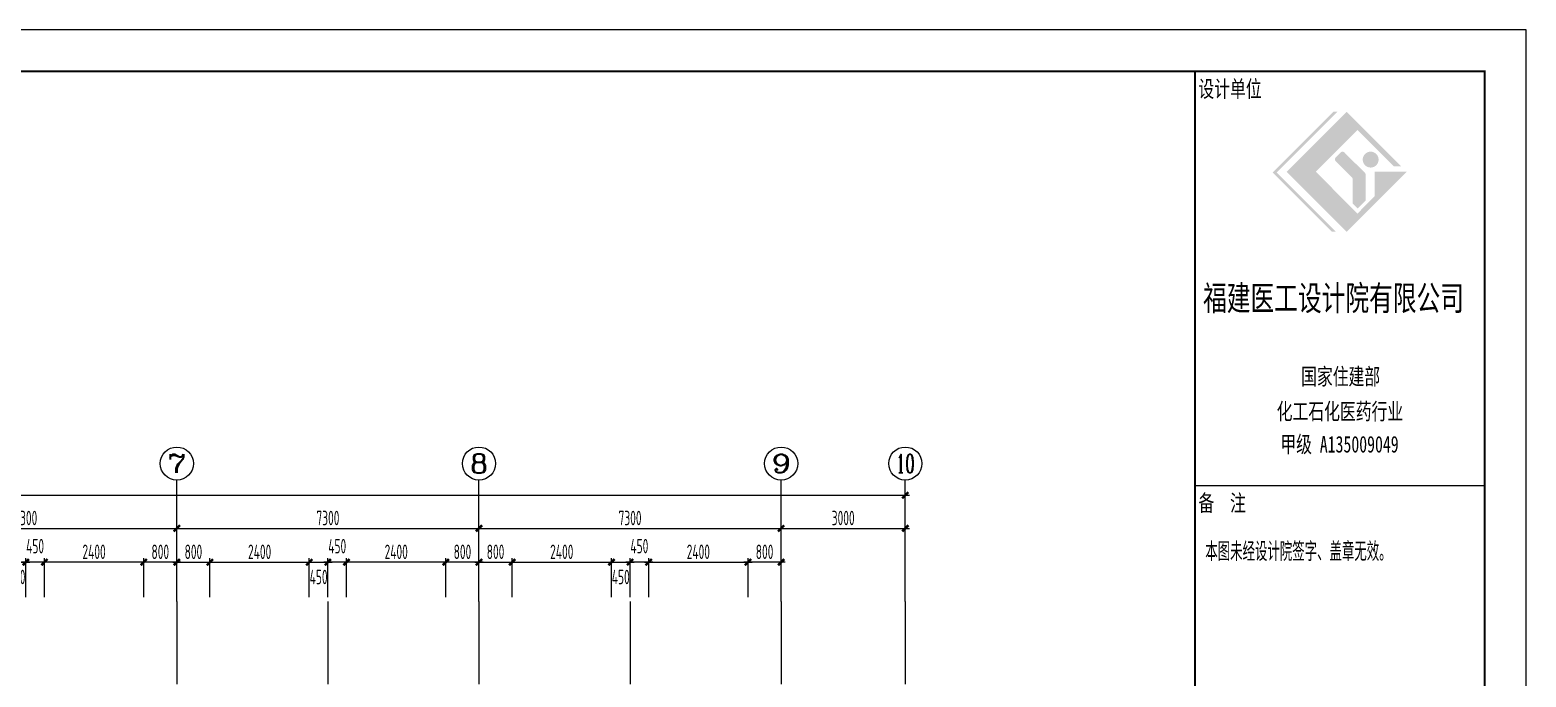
# Model space of a CAD drawing. Extents: x -472319 to -112444, y -516749 to -5704.
# Drawn here: x -264044 to -227895, y -231241 to -215611 of the extents above; entities that cross this region are included whole.
import ezdxf
from ezdxf.enums import TextEntityAlignment as Align

# ---------------------------------------------------------------- set-up
doc = ezdxf.new("R2010")
doc.units = 0
doc.header["$LTSCALE"] = 100
doc.header["$MEASUREMENT"] = 0
doc.linetypes.add('CENTER', pattern=[2, 1.25, -0.25, 0.25, -0.25])
doc.linetypes.add('DOTE', pattern=[2.42, 2, -0.2, 0.02, -0.2])
for name, color, linetype in [('1301', 24, 'Continuous'), ('AXIS', 3, 'Continuous'), ('AXIS_TEXT', 7, 'Continuous'), ('DOTE', 1, 'CENTER'), ('FRAME', 3, 'Continuous'), ('填充', 8, 'Continuous')]:
    doc.layers.add(name, color=color, linetype=linetype)
doc.styles.add('_TCH_AXIS', font='COMPLEX', dxfattribs={"bigfont": 'GBCBIG'})
doc.styles.add('COMPLEX', font='COMPLEX')
doc.styles.add('FRAME', font='simhei.ttf', dxfattribs={"width": 0.7})
doc.styles.add('HZ', font='tssdeng.shx', dxfattribs={"width": 0.6, "height": 350, "bigfont": 'a.shx'})
doc.dimstyles.new('DIMN', dxfattribs={"dimtxt": 350, "dimasz": 150, "dimexe": 100, "dimexo": 100, "dimgap": 75, "dimtad": 1, "dimdec": 0, "dimzin": 0, "dimdsep": 46, "dimtxsty": 'HZ', "dimblk": 'ARCHTICK', "dimcen": 0.09, "dimdle": 100, "dimclrd": 3, "dimclre": 3, "dimclrt": 7, "dimazin": 2, "dimtfac": 1, "dimtdec": 0, "dimtmove": 2, "dimatfit": 3, "dimldrblk": 'ARCHTICK', "dimfxl": 1, "dimtolj": 1, "dimtzin": 0, "dimarcsym": 0})

# ---------------------------------------------------------------- blocks, each defined once
blk = doc.blocks.new('_ArchTick')
at = {"color": 0, "linetype": 'ByBlock', "const_width": 0.4}
blk.add_lwpolyline([(-0.5, -0.5), (0.5, 0.5)], dxfattribs=at)
blk = doc.blocks.new('*D1046')
at = {"layer": 'AXIS', "color": 3, "lineweight": -2, "transparency": 16777216}
for p, q in [((-267894, -227649), (-260394, -227649)), ((-267794, -229315), (-267794, -227549)), ((-260494, -229315), (-260494, -227549))]:
    blk.add_line(p, q, dxfattribs=at)
at = {"layer": 'Defpoints', "color": 0, "transparency": 16777216}
for p in [(-260494, -227649), (-267794, -229415), (-260494, -229415)]:
    blk.add_point(p, dxfattribs=at)
at = {"layer": 'AXIS', "color": 3, "lineweight": -2, "transparency": 16777216, "xscale": 150, "yscale": 150, "zscale": 150, "rotation": 180}
blk.add_blockref('_ArchTick', (-267794, -227649), dxfattribs=at)
at = {"layer": 'AXIS', "color": 3, "lineweight": -2, "transparency": 16777216, "xscale": 150, "yscale": 150, "zscale": 150}
blk.add_blockref('_ArchTick', (-260494, -227649), dxfattribs=at)
at = {"layer": 'AXIS', "color": 7, "transparency": 16777216, "insert": (-264144, -227399), "char_height": 350, "attachment_point": 5, "style": 'HZ'}
blk.add_mtext('\\A1;7300', dxfattribs=at)
blk = doc.blocks.new('*D1047')
at = {"layer": 'AXIS', "color": 3, "lineweight": -2, "transparency": 16777216}
for p, q in [((-260594, -227649), (-253094, -227649)), ((-260494, -229315), (-260494, -227549)), ((-253194, -229315), (-253194, -227549))]:
    blk.add_line(p, q, dxfattribs=at)
at = {"layer": 'Defpoints', "color": 0, "transparency": 16777216}
for p in [(-253194, -227649), (-260494, -229415), (-253194, -229415)]:
    blk.add_point(p, dxfattribs=at)
at = {"layer": 'AXIS', "color": 3, "lineweight": -2, "transparency": 16777216, "xscale": 150, "yscale": 150, "zscale": 150, "rotation": 180}
blk.add_blockref('_ArchTick', (-260494, -227649), dxfattribs=at)
at = {"layer": 'AXIS', "color": 3, "lineweight": -2, "transparency": 16777216, "xscale": 150, "yscale": 150, "zscale": 150}
blk.add_blockref('_ArchTick', (-253194, -227649), dxfattribs=at)
at = {"layer": 'AXIS', "color": 7, "transparency": 16777216, "insert": (-256844, -227399), "char_height": 350, "attachment_point": 5, "style": 'HZ'}
blk.add_mtext('\\A1;7300', dxfattribs=at)
blk = doc.blocks.new('*D1048')
at = {"layer": 'AXIS', "color": 3, "lineweight": -2, "transparency": 16777216}
for p, q in [((-253294, -227649), (-245794, -227649)), ((-253194, -229315), (-253194, -227549)), ((-245894, -229315), (-245894, -227549))]:
    blk.add_line(p, q, dxfattribs=at)
at = {"layer": 'Defpoints', "color": 0, "transparency": 16777216}
for p in [(-245894, -227649), (-253194, -229415), (-245894, -229415)]:
    blk.add_point(p, dxfattribs=at)
at = {"layer": 'AXIS', "color": 3, "lineweight": -2, "transparency": 16777216, "xscale": 150, "yscale": 150, "zscale": 150, "rotation": 180}
blk.add_blockref('_ArchTick', (-253194, -227649), dxfattribs=at)
at = {"layer": 'AXIS', "color": 3, "lineweight": -2, "transparency": 16777216, "xscale": 150, "yscale": 150, "zscale": 150}
blk.add_blockref('_ArchTick', (-245894, -227649), dxfattribs=at)
at = {"layer": 'AXIS', "color": 7, "transparency": 16777216, "insert": (-249544, -227399), "char_height": 350, "attachment_point": 5, "style": 'HZ'}
blk.add_mtext('\\A1;7300', dxfattribs=at)
blk = doc.blocks.new('*D1049')
at = {"layer": 'AXIS', "color": 3, "lineweight": -2, "transparency": 16777216}
for p, q in [((-245994, -227649), (-242794, -227649)), ((-245894, -229315), (-245894, -227549)), ((-242894, -229315), (-242894, -227549))]:
    blk.add_line(p, q, dxfattribs=at)
at = {"layer": 'Defpoints', "color": 0, "transparency": 16777216}
for p in [(-242894, -227649), (-245894, -229415), (-242894, -229415)]:
    blk.add_point(p, dxfattribs=at)
at = {"layer": 'AXIS', "color": 3, "lineweight": -2, "transparency": 16777216, "xscale": 150, "yscale": 150, "zscale": 150, "rotation": 180}
blk.add_blockref('_ArchTick', (-245894, -227649), dxfattribs=at)
at = {"layer": 'AXIS', "color": 3, "lineweight": -2, "transparency": 16777216, "xscale": 150, "yscale": 150, "zscale": 150}
blk.add_blockref('_ArchTick', (-242894, -227649), dxfattribs=at)
at = {"layer": 'AXIS', "color": 7, "transparency": 16777216, "insert": (-244394, -227399), "char_height": 350, "attachment_point": 5, "style": 'HZ'}
blk.add_mtext('\\A1;3000', dxfattribs=at)
blk = doc.blocks.new('*D1050')
at = {"layer": 'AXIS', "color": 3, "lineweight": -2, "transparency": 16777216}
for p, q in [((-302794, -226849), (-242794, -226849)), ((-302694, -229315), (-302694, -226749)), ((-242894, -229315), (-242894, -226749))]:
    blk.add_line(p, q, dxfattribs=at)
at = {"layer": 'Defpoints', "color": 0, "transparency": 16777216}
for p in [(-242894, -226849), (-302694, -229415), (-242894, -229415)]:
    blk.add_point(p, dxfattribs=at)
at = {"layer": 'AXIS', "color": 3, "lineweight": -2, "transparency": 16777216, "xscale": 150, "yscale": 150, "zscale": 150, "rotation": 180}
blk.add_blockref('_ArchTick', (-302694, -226849), dxfattribs=at)
at = {"layer": 'AXIS', "color": 3, "lineweight": -2, "transparency": 16777216, "xscale": 150, "yscale": 150, "zscale": 150}
blk.add_blockref('_ArchTick', (-242894, -226849), dxfattribs=at)
at = {"layer": 'AXIS', "color": 7, "transparency": 16777216, "insert": (-272794, -226599), "char_height": 350, "attachment_point": 5, "style": 'HZ'}
blk.add_mtext('\\A1;59800', dxfattribs=at)
blk = doc.blocks.new('_AXISO')
blk.add_circle((0, 0), 0.5)
at = {"layer": 'AXIS_TEXT', "style": 'COMPLEX', "width": 1.041667}
blk.add_attdef('A', text='', height=0.56, dxfattribs=at).set_placement((-0.25, -0.28), (0.25, -0.28), align=Align.FIT)
blk = doc.blocks.new('A$C20674F94')
at = {"layer": 'FRAME'}
h = blk.add_hatch(color=256, dxfattribs=at)
h.paths.add_polyline_path([(79018, 55975), (80027, 56984), (80908, 56102), (81088, 56102), (79765, 57425), (78315, 55975), (79765, 54525), (81215, 55975), (80439, 55975), (80439, 55379), (80027, 54966)], flags=0)
edge = h.paths.add_edge_path(flags=0)
edge.add_arc((79844, 55787), 69.1, 0, 45, ccw=False)
edge.add_line((79913, 55787), (79913, 55203))
edge.add_line((79913, 55203), (80030, 55087))
edge.add_line((80030, 55087), (80228, 55285))
edge.add_line((80228, 55285), (80228, 55896))
edge.add_arc((80159, 55896), 69.1, 360, 405)
edge.add_line((80208, 55945), (79714, 56438))
edge.add_arc((79666, 56390), 69.1, 45, 135)
edge.add_line((79617, 56438), (79502, 56324))
edge.add_arc((79551, 56275), 69.1, 135, 225)
edge.add_line((79502, 56226), (79893, 55836))
edge = h.paths.add_edge_path(flags=0)
edge.add_arc((80345, 56268), 192, 0, 180)
edge.add_arc((80345, 56268), 192, 180, 360)
h.paths.add_polyline_path([(79406, 54525), (79504, 54525), (78072, 55956), (79541, 57425), (79444, 57425), (77975, 55956)], flags=0)
for p, q in [((84100, 59400), (0, 59400)), ((84100, 0), (84100, 59400)), ((83100, 58400), (2500, 58400)), ((76100, 58400), (76100, 1000)), ((83100, 1000), (83100, 58400)), ((76100, 48400), (83100, 48400))]:
    blk.add_line(p, q, dxfattribs=at)
at = {"layer": 'FRAME', "const_width": 50}
for points in [[(2500, 58400), (83100, 58400), (83100, 1000), (2500, 1000), (2500, 58400)], [(76100, 58400), (76100, 1000)]]:
    blk.add_lwpolyline(points, dxfattribs=at)
at = {"layer": 'FRAME', "style": 'FRAME'}
for s, height, width, p in [('设计单位', 400, 0.7, (76183, 57778)), ('福建医工设计院有限公司', 600, 0.7, (76297, 52623)), ('国家住建部', 400, 0.7, (78665, 50829)), ('化工石化医药行业', 400, 0.7, (78075, 49987)), ('甲级 A135009049', 400, 0.7, (78162, 49193)), ('备  注', 400, 0.7, (76184, 47774)), ('本图未经设计院签字、盖章无效。', 400, 0.55, (76350, 46615))]:
    blk.add_text(s, height=height, dxfattribs=dict(at, width=width)).set_placement(p)
blk = doc.blocks.new('*D1155')
at = {"layer": '1301', "color": 3, "lineweight": -2, "transparency": 16777216}
for p, q in [((-246694, -229315), (-246694, -228366)), ((-245894, -229315), (-245894, -228366)), ((-245794, -228466), (-246794, -228466))]:
    blk.add_line(p, q, dxfattribs=at)
at = {"layer": 'Defpoints', "color": 0, "transparency": 16777216}
for p in [(-246694, -228466), (-246694, -229415), (-245894, -229415)]:
    blk.add_point(p, dxfattribs=at)
at = {"layer": '1301', "color": 3, "lineweight": -2, "transparency": 16777216, "xscale": 150, "yscale": 150, "zscale": 150, "rotation": 180}
blk.add_blockref('_ArchTick', (-246694, -228466), dxfattribs=at)
at = {"layer": '1301', "color": 3, "lineweight": -2, "transparency": 16777216, "xscale": 150, "yscale": 150, "zscale": 150}
blk.add_blockref('_ArchTick', (-245894, -228466), dxfattribs=at)
at = {"layer": '1301', "color": 7, "transparency": 16777216, "insert": (-246294, -228216), "char_height": 350, "attachment_point": 5, "style": 'HZ'}
blk.add_mtext('\\A1;800', dxfattribs=at)
blk = doc.blocks.new('*D1073')
at = {"layer": '1301', "color": 3, "lineweight": -2, "transparency": 16777216}
for p, q in [((-249544, -229315), (-249544, -228366)), ((-249094, -229315), (-249094, -228366)), ((-248994, -228466), (-249644, -228466))]:
    blk.add_line(p, q, dxfattribs=at)
at = {"layer": 'Defpoints', "color": 0, "transparency": 16777216}
for p in [(-249544, -228466), (-249544, -229415), (-249094, -229415)]:
    blk.add_point(p, dxfattribs=at)
at = {"layer": '1301', "color": 3, "lineweight": -2, "transparency": 16777216, "xscale": 150, "yscale": 150, "zscale": 150, "rotation": 180}
blk.add_blockref('_ArchTick', (-249544, -228466), dxfattribs=at)
at = {"layer": '1301', "color": 3, "lineweight": -2, "transparency": 16777216, "xscale": 150, "yscale": 150, "zscale": 150}
blk.add_blockref('_ArchTick', (-249094, -228466), dxfattribs=at)
at = {"layer": '1301', "color": 7, "transparency": 16777216, "insert": (-249319, -228079), "char_height": 350, "attachment_point": 5, "style": 'HZ'}
blk.add_mtext('\\A1;450', dxfattribs=at)
blk = doc.blocks.new('*D1074')
at = {"layer": '1301', "color": 3, "lineweight": -2, "transparency": 16777216}
for p, q in [((-252394, -229315), (-252394, -228366)), ((-249994, -229315), (-249994, -228366)), ((-252494, -228466), (-249894, -228466))]:
    blk.add_line(p, q, dxfattribs=at)
at = {"layer": 'Defpoints', "color": 0, "transparency": 16777216}
for p in [(-249994, -228466), (-252394, -229415), (-249994, -229415)]:
    blk.add_point(p, dxfattribs=at)
at = {"layer": '1301', "color": 3, "lineweight": -2, "transparency": 16777216, "xscale": 150, "yscale": 150, "zscale": 150, "rotation": 180}
blk.add_blockref('_ArchTick', (-252394, -228466), dxfattribs=at)
at = {"layer": '1301', "color": 3, "lineweight": -2, "transparency": 16777216, "xscale": 150, "yscale": 150, "zscale": 150}
blk.add_blockref('_ArchTick', (-249994, -228466), dxfattribs=at)
at = {"layer": '1301', "color": 7, "transparency": 16777216, "insert": (-251194, -228216), "char_height": 350, "attachment_point": 5, "style": 'HZ'}
blk.add_mtext('\\A1;2400', dxfattribs=at)
blk = doc.blocks.new('*D1075')
at = {"layer": '1301', "color": 3, "lineweight": -2, "transparency": 16777216}
for p, q in [((-253194, -229315), (-253194, -228366)), ((-252394, -229315), (-252394, -228366)), ((-253294, -228466), (-252294, -228466))]:
    blk.add_line(p, q, dxfattribs=at)
at = {"layer": 'Defpoints', "color": 0, "transparency": 16777216}
for p in [(-252394, -228466), (-253194, -229415), (-252394, -229415)]:
    blk.add_point(p, dxfattribs=at)
at = {"layer": '1301', "color": 3, "lineweight": -2, "transparency": 16777216, "xscale": 150, "yscale": 150, "zscale": 150, "rotation": 180}
blk.add_blockref('_ArchTick', (-253194, -228466), dxfattribs=at)
at = {"layer": '1301', "color": 3, "lineweight": -2, "transparency": 16777216, "xscale": 150, "yscale": 150, "zscale": 150}
blk.add_blockref('_ArchTick', (-252394, -228466), dxfattribs=at)
at = {"layer": '1301', "color": 7, "transparency": 16777216, "insert": (-252794, -228216), "char_height": 350, "attachment_point": 5, "style": 'HZ'}
blk.add_mtext('\\A1;800', dxfattribs=at)
blk = doc.blocks.new('*D1076')
at = {"layer": '1301', "color": 3, "lineweight": -2, "transparency": 16777216}
for p, q in [((-249994, -229315), (-249994, -228366)), ((-249544, -229315), (-249544, -228366)), ((-250094, -228466), (-249444, -228466))]:
    blk.add_line(p, q, dxfattribs=at)
at = {"layer": 'Defpoints', "color": 0, "transparency": 16777216}
for p in [(-249544, -228466), (-249994, -229415), (-249544, -229415)]:
    blk.add_point(p, dxfattribs=at)
at = {"layer": '1301', "color": 3, "lineweight": -2, "transparency": 16777216, "xscale": 150, "yscale": 150, "zscale": 150, "rotation": 180}
blk.add_blockref('_ArchTick', (-249994, -228466), dxfattribs=at)
at = {"layer": '1301', "color": 3, "lineweight": -2, "transparency": 16777216, "xscale": 150, "yscale": 150, "zscale": 150}
blk.add_blockref('_ArchTick', (-249544, -228466), dxfattribs=at)
at = {"layer": '1301', "color": 7, "transparency": 16777216, "insert": (-249769, -228824), "char_height": 350, "attachment_point": 5, "style": 'HZ'}
blk.add_mtext('\\A1;450', dxfattribs=at)
blk = doc.blocks.new('*D1077')
at = {"layer": '1301', "color": 3, "lineweight": -2, "transparency": 16777216}
for p, q in [((-256394, -229315), (-256394, -228366)), ((-253994, -229315), (-253994, -228366)), ((-253894, -228466), (-256494, -228466))]:
    blk.add_line(p, q, dxfattribs=at)
at = {"layer": 'Defpoints', "color": 0, "transparency": 16777216}
for p in [(-256394, -228466), (-256394, -229415), (-253994, -229415)]:
    blk.add_point(p, dxfattribs=at)
at = {"layer": '1301', "color": 3, "lineweight": -2, "transparency": 16777216, "xscale": 150, "yscale": 150, "zscale": 150, "rotation": 180}
blk.add_blockref('_ArchTick', (-256394, -228466), dxfattribs=at)
at = {"layer": '1301', "color": 3, "lineweight": -2, "transparency": 16777216, "xscale": 150, "yscale": 150, "zscale": 150}
blk.add_blockref('_ArchTick', (-253994, -228466), dxfattribs=at)
at = {"layer": '1301', "color": 7, "transparency": 16777216, "insert": (-255194, -228216), "char_height": 350, "attachment_point": 5, "style": 'HZ'}
blk.add_mtext('\\A1;2400', dxfattribs=at)
blk = doc.blocks.new('*D1078')
at = {"layer": '1301', "color": 3, "lineweight": -2, "transparency": 16777216}
for p, q in [((-253994, -229315), (-253994, -228366)), ((-253194, -229315), (-253194, -228366)), ((-253094, -228466), (-254094, -228466))]:
    blk.add_line(p, q, dxfattribs=at)
at = {"layer": 'Defpoints', "color": 0, "transparency": 16777216}
for p in [(-253994, -228466), (-253994, -229415), (-253194, -229415)]:
    blk.add_point(p, dxfattribs=at)
at = {"layer": '1301', "color": 3, "lineweight": -2, "transparency": 16777216, "xscale": 150, "yscale": 150, "zscale": 150, "rotation": 180}
blk.add_blockref('_ArchTick', (-253994, -228466), dxfattribs=at)
at = {"layer": '1301', "color": 3, "lineweight": -2, "transparency": 16777216, "xscale": 150, "yscale": 150, "zscale": 150}
blk.add_blockref('_ArchTick', (-253194, -228466), dxfattribs=at)
at = {"layer": '1301', "color": 7, "transparency": 16777216, "insert": (-253594, -228216), "char_height": 350, "attachment_point": 5, "style": 'HZ'}
blk.add_mtext('\\A1;800', dxfattribs=at)
blk = doc.blocks.new('*D1079')
at = {"layer": '1301', "color": 3, "lineweight": -2, "transparency": 16777216}
for p, q in [((-256844, -229315), (-256844, -228366)), ((-256394, -229315), (-256394, -228366)), ((-256294, -228466), (-256944, -228466))]:
    blk.add_line(p, q, dxfattribs=at)
at = {"layer": 'Defpoints', "color": 0, "transparency": 16777216}
for p in [(-256844, -228466), (-256844, -229415), (-256394, -229415)]:
    blk.add_point(p, dxfattribs=at)
at = {"layer": '1301', "color": 3, "lineweight": -2, "transparency": 16777216, "xscale": 150, "yscale": 150, "zscale": 150, "rotation": 180}
blk.add_blockref('_ArchTick', (-256844, -228466), dxfattribs=at)
at = {"layer": '1301', "color": 3, "lineweight": -2, "transparency": 16777216, "xscale": 150, "yscale": 150, "zscale": 150}
blk.add_blockref('_ArchTick', (-256394, -228466), dxfattribs=at)
at = {"layer": '1301', "color": 7, "transparency": 16777216, "insert": (-256619, -228079), "char_height": 350, "attachment_point": 5, "style": 'HZ'}
blk.add_mtext('\\A1;450', dxfattribs=at)
blk = doc.blocks.new('*D1080')
at = {"layer": '1301', "color": 3, "lineweight": -2, "transparency": 16777216}
for p, q in [((-259694, -229315), (-259694, -228366)), ((-257294, -229315), (-257294, -228366)), ((-259794, -228466), (-257194, -228466))]:
    blk.add_line(p, q, dxfattribs=at)
at = {"layer": 'Defpoints', "color": 0, "transparency": 16777216}
for p in [(-257294, -228466), (-259694, -229415), (-257294, -229415)]:
    blk.add_point(p, dxfattribs=at)
at = {"layer": '1301', "color": 3, "lineweight": -2, "transparency": 16777216, "xscale": 150, "yscale": 150, "zscale": 150, "rotation": 180}
blk.add_blockref('_ArchTick', (-259694, -228466), dxfattribs=at)
at = {"layer": '1301', "color": 3, "lineweight": -2, "transparency": 16777216, "xscale": 150, "yscale": 150, "zscale": 150}
blk.add_blockref('_ArchTick', (-257294, -228466), dxfattribs=at)
at = {"layer": '1301', "color": 7, "transparency": 16777216, "insert": (-258494, -228216), "char_height": 350, "attachment_point": 5, "style": 'HZ'}
blk.add_mtext('\\A1;2400', dxfattribs=at)
blk = doc.blocks.new('*D1081')
at = {"layer": '1301', "color": 3, "lineweight": -2, "transparency": 16777216}
for p, q in [((-260494, -229315), (-260494, -228366)), ((-259694, -229315), (-259694, -228366)), ((-260594, -228466), (-259594, -228466))]:
    blk.add_line(p, q, dxfattribs=at)
at = {"layer": 'Defpoints', "color": 0, "transparency": 16777216}
for p in [(-259694, -228466), (-260494, -229415), (-259694, -229415)]:
    blk.add_point(p, dxfattribs=at)
at = {"layer": '1301', "color": 3, "lineweight": -2, "transparency": 16777216, "xscale": 150, "yscale": 150, "zscale": 150, "rotation": 180}
blk.add_blockref('_ArchTick', (-260494, -228466), dxfattribs=at)
at = {"layer": '1301', "color": 3, "lineweight": -2, "transparency": 16777216, "xscale": 150, "yscale": 150, "zscale": 150}
blk.add_blockref('_ArchTick', (-259694, -228466), dxfattribs=at)
at = {"layer": '1301', "color": 7, "transparency": 16777216, "insert": (-260094, -228216), "char_height": 350, "attachment_point": 5, "style": 'HZ'}
blk.add_mtext('\\A1;800', dxfattribs=at)
blk = doc.blocks.new('*D1082')
at = {"layer": '1301', "color": 3, "lineweight": -2, "transparency": 16777216}
for p, q in [((-257294, -229315), (-257294, -228366)), ((-256844, -229315), (-256844, -228366)), ((-257394, -228466), (-256744, -228466))]:
    blk.add_line(p, q, dxfattribs=at)
at = {"layer": 'Defpoints', "color": 0, "transparency": 16777216}
for p in [(-256844, -228466), (-257294, -229415), (-256844, -229415)]:
    blk.add_point(p, dxfattribs=at)
at = {"layer": '1301', "color": 3, "lineweight": -2, "transparency": 16777216, "xscale": 150, "yscale": 150, "zscale": 150, "rotation": 180}
blk.add_blockref('_ArchTick', (-257294, -228466), dxfattribs=at)
at = {"layer": '1301', "color": 3, "lineweight": -2, "transparency": 16777216, "xscale": 150, "yscale": 150, "zscale": 150}
blk.add_blockref('_ArchTick', (-256844, -228466), dxfattribs=at)
at = {"layer": '1301', "color": 7, "transparency": 16777216, "insert": (-257069, -228824), "char_height": 350, "attachment_point": 5, "style": 'HZ'}
blk.add_mtext('\\A1;450', dxfattribs=at)
blk = doc.blocks.new('*D1083')
at = {"layer": '1301', "color": 3, "lineweight": -2, "transparency": 16777216}
for p, q in [((-263694, -229315), (-263694, -228366)), ((-261294, -229315), (-261294, -228366)), ((-261194, -228466), (-263794, -228466))]:
    blk.add_line(p, q, dxfattribs=at)
at = {"layer": 'Defpoints', "color": 0, "transparency": 16777216}
for p in [(-263694, -228466), (-263694, -229415), (-261294, -229415)]:
    blk.add_point(p, dxfattribs=at)
at = {"layer": '1301', "color": 3, "lineweight": -2, "transparency": 16777216, "xscale": 150, "yscale": 150, "zscale": 150, "rotation": 180}
blk.add_blockref('_ArchTick', (-263694, -228466), dxfattribs=at)
at = {"layer": '1301', "color": 3, "lineweight": -2, "transparency": 16777216, "xscale": 150, "yscale": 150, "zscale": 150}
blk.add_blockref('_ArchTick', (-261294, -228466), dxfattribs=at)
at = {"layer": '1301', "color": 7, "transparency": 16777216, "insert": (-262494, -228216), "char_height": 350, "attachment_point": 5, "style": 'HZ'}
blk.add_mtext('\\A1;2400', dxfattribs=at)
blk = doc.blocks.new('*D1084')
at = {"layer": '1301', "color": 3, "lineweight": -2, "transparency": 16777216}
for p, q in [((-264144, -229315), (-264144, -228366)), ((-263694, -229315), (-263694, -228366)), ((-263594, -228466), (-264244, -228466))]:
    blk.add_line(p, q, dxfattribs=at)
at = {"layer": 'Defpoints', "color": 0, "transparency": 16777216}
for p in [(-264144, -228466), (-264144, -229415), (-263694, -229415)]:
    blk.add_point(p, dxfattribs=at)
at = {"layer": '1301', "color": 3, "lineweight": -2, "transparency": 16777216, "xscale": 150, "yscale": 150, "zscale": 150, "rotation": 180}
blk.add_blockref('_ArchTick', (-264144, -228466), dxfattribs=at)
at = {"layer": '1301', "color": 3, "lineweight": -2, "transparency": 16777216, "xscale": 150, "yscale": 150, "zscale": 150}
blk.add_blockref('_ArchTick', (-263694, -228466), dxfattribs=at)
at = {"layer": '1301', "color": 7, "transparency": 16777216, "insert": (-263919, -228079), "char_height": 350, "attachment_point": 5, "style": 'HZ'}
blk.add_mtext('\\A1;450', dxfattribs=at)
blk = doc.blocks.new('*D1087')
at = {"layer": '1301', "color": 3, "lineweight": -2, "transparency": 16777216}
for p, q in [((-264594, -229315), (-264594, -228366)), ((-264144, -229315), (-264144, -228366)), ((-264694, -228466), (-264044, -228466))]:
    blk.add_line(p, q, dxfattribs=at)
at = {"layer": 'Defpoints', "color": 0, "transparency": 16777216}
for p in [(-264144, -228466), (-264594, -229415), (-264144, -229415)]:
    blk.add_point(p, dxfattribs=at)
at = {"layer": '1301', "color": 3, "lineweight": -2, "transparency": 16777216, "xscale": 150, "yscale": 150, "zscale": 150, "rotation": 180}
blk.add_blockref('_ArchTick', (-264594, -228466), dxfattribs=at)
at = {"layer": '1301', "color": 3, "lineweight": -2, "transparency": 16777216, "xscale": 150, "yscale": 150, "zscale": 150}
blk.add_blockref('_ArchTick', (-264144, -228466), dxfattribs=at)
at = {"layer": '1301', "color": 7, "transparency": 16777216, "insert": (-264369, -228824), "char_height": 350, "attachment_point": 5, "style": 'HZ'}
blk.add_mtext('\\A1;450', dxfattribs=at)
blk = doc.blocks.new('*D1088')
at = {"layer": '1301', "color": 3, "lineweight": -2, "transparency": 16777216}
for p, q in [((-261294, -229315), (-261294, -228366)), ((-260494, -229315), (-260494, -228366)), ((-260394, -228466), (-261394, -228466))]:
    blk.add_line(p, q, dxfattribs=at)
at = {"layer": 'Defpoints', "color": 0, "transparency": 16777216}
for p in [(-261294, -228466), (-261294, -229415), (-260494, -229415)]:
    blk.add_point(p, dxfattribs=at)
at = {"layer": '1301', "color": 3, "lineweight": -2, "transparency": 16777216, "xscale": 150, "yscale": 150, "zscale": 150, "rotation": 180}
blk.add_blockref('_ArchTick', (-261294, -228466), dxfattribs=at)
at = {"layer": '1301', "color": 3, "lineweight": -2, "transparency": 16777216, "xscale": 150, "yscale": 150, "zscale": 150}
blk.add_blockref('_ArchTick', (-260494, -228466), dxfattribs=at)
at = {"layer": '1301', "color": 7, "transparency": 16777216, "insert": (-260894, -228216), "char_height": 350, "attachment_point": 5, "style": 'HZ'}
blk.add_mtext('\\A1;800', dxfattribs=at)
blk = doc.blocks.new('*D1255')
at = {"layer": '1301', "color": 3, "lineweight": -2, "transparency": 16777216}
for p, q in [((-249094, -229315), (-249094, -228366)), ((-246694, -229315), (-246694, -228366)), ((-249194, -228466), (-246594, -228466))]:
    blk.add_line(p, q, dxfattribs=at)
at = {"layer": 'Defpoints', "color": 0, "transparency": 16777216}
for p in [(-246694, -228466), (-249094, -229415), (-246694, -229415)]:
    blk.add_point(p, dxfattribs=at)
at = {"layer": '1301', "color": 3, "lineweight": -2, "transparency": 16777216, "xscale": 150, "yscale": 150, "zscale": 150, "rotation": 180}
blk.add_blockref('_ArchTick', (-249094, -228466), dxfattribs=at)
at = {"layer": '1301', "color": 3, "lineweight": -2, "transparency": 16777216, "xscale": 150, "yscale": 150, "zscale": 150}
blk.add_blockref('_ArchTick', (-246694, -228466), dxfattribs=at)
at = {"layer": '1301', "color": 7, "transparency": 16777216, "insert": (-247894, -228216), "char_height": 350, "attachment_point": 5, "style": 'HZ'}
blk.add_mtext('\\A1;2400', dxfattribs=at)

msp = doc.modelspace()

# ---------------------------------------------------------------- linework, layer by layer
at = {"layer": 'AXIS'}
for p, q in [((-260493.829, -229415.242), (-260493.829, -226484.447)), ((-253193.829, -229415.242), (-253193.829, -226484.447)), ((-245893.829, -229415.242), (-245893.829, -226484.447)), ((-242893.829, -229415.242), (-242893.829, -226484.447))]:
    msp.add_line(p, q, dxfattribs=at)
at = {"layer": 'DOTE', "linetype": 'DOTE', "ltscale": 10}
for p, q in [((-260493.829, -229415.242), (-260493.829, -251565.282)), ((-256843.829, -229415.242), (-256843.829, -251565.282)), ((-253193.829, -229415.242), (-253193.829, -251565.282)), ((-249543.829, -229415.242), (-249543.829, -251565.282)), ((-245893.829, -229415.242), (-245893.829, -251565.282)), ((-242893.829, -229415.242), (-242893.829, -251565.282))]:
    msp.add_line(p, q, dxfattribs=at)

# ---------------------------------------------------------------- block references
at = {"layer": 'AXIS'}
ref = msp.add_blockref('_AXISO', (-260493.829, -226084.447), dxfattribs=dict(at, xscale=800, yscale=800, zscale=800))
ref.add_attrib('A', '7', dxfattribs={"layer": 'AXIS_TEXT', "height": 452.548, "style": '_TCH_AXIS', "width": 1.5}).set_placement((-260720.103, -226310.721), (-260267.554, -226310.721), align=Align.FIT)
ref = msp.add_blockref('_AXISO', (-253193.829, -226084.447), dxfattribs=dict(at, xscale=800, yscale=800, zscale=800))
ref.add_attrib('A', '8', dxfattribs={"layer": 'AXIS_TEXT', "height": 452.548, "style": '_TCH_AXIS', "width": 1.5}).set_placement((-253420.103, -226310.721), (-252967.554, -226310.721), align=Align.FIT)
ref = msp.add_blockref('_AXISO', (-245893.829, -226084.447), dxfattribs=dict(at, xscale=800, yscale=800, zscale=800))
ref.add_attrib('A', '9', dxfattribs={"layer": 'AXIS_TEXT', "height": 452.548, "style": '_TCH_AXIS', "width": 1.5}).set_placement((-246120.103, -226310.721), (-245667.554, -226310.721), align=Align.FIT)
ref = msp.add_blockref('_AXISO', (-242893.829, -226084.447), dxfattribs=dict(at, xscale=800, yscale=800, zscale=800))
ref.add_attrib('A', '10', dxfattribs={"layer": 'AXIS_TEXT', "height": 452.5483, "style": '_TCH_AXIS', "width": 0.724138}).set_placement((-243120.103, -226310.721), (-242667.554, -226310.721), align=Align.FIT)
at = {"layer": '填充'}
msp.add_blockref('A$C20674F94', (-311995, -275010.5), dxfattribs=at)

# ---------------------------------------------------------------- dimensions: what is measured, and where the dimension line sits
at = {"layer": '1301', "color": 7}
for base, p1, p2, picture, middle in [((-264143.829, -228466.5), (-263693.829, -229415.242), (-264143.829, -229415.242), '*D1084', (-263918.829, -228079)), ((-263693.829, -228466.5), (-261293.829, -229415.242), (-263693.829, -229415.242), '*D1083', (-262493.829, -228216.5)), ((-261293.829, -228466.5), (-260493.829, -229415.242), (-261293.829, -229415.242), '*D1088', (-260893.829, -228216.5)), ((-256843.829, -228466.5), (-256393.829, -229415.242), (-256843.829, -229415.242), '*D1079', (-256618.829, -228079)), ((-256393.829, -228466.5), (-253993.829, -229415.242), (-256393.829, -229415.242), '*D1077', (-255193.829, -228216.5)), ((-253993.829, -228466.5), (-253193.829, -229415.242), (-253993.829, -229415.242), '*D1078', (-253593.829, -228216.5)), ((-249543.829, -228466.5), (-249093.829, -229415.242), (-249543.829, -229415.242), '*D1073', (-249318.829, -228079)), ((-246693.829, -228466.5), (-245893.829, -229415.242), (-246693.829, -229415.242), '*D1155', (-246293.829, -228216.5))]:
    dim = msp.add_linear_dim(base=base, p1=p1, p2=p2, dimstyle='DIMN', override={"dimfxl": 100}, dxfattribs=at)
    dim.commit()
    dim.dimension.update_dxf_attribs({"geometry": picture, "text_midpoint": middle})
for base, p1, p2, picture, middle in [((-259693.829, -228466.5), (-260493.829, -229415.242), (-259693.829, -229415.242), '*D1081', (-260093.829, -228216.5)), ((-257293.829, -228466.5), (-259693.829, -229415.242), (-257293.829, -229415.242), '*D1080', (-258493.829, -228216.5)), ((-252393.829, -228466.5), (-253193.829, -229415.242), (-252393.829, -229415.242), '*D1075', (-252793.829, -228216.5)), ((-249993.829, -228466.5), (-252393.829, -229415.242), (-249993.829, -229415.242), '*D1074', (-251193.829, -228216.5)), ((-246693.829, -228466.5), (-249093.829, -229415.242), (-246693.829, -229415.242), '*D1255', (-247893.829, -228216.5))]:
    dim = msp.add_linear_dim(base=base, p1=p1, p2=p2, angle=180, dimstyle='DIMN', override={"dimfxl": 100}, dxfattribs=at)
    dim.commit()
    dim.dimension.update_dxf_attribs({"geometry": picture, "text_midpoint": middle})
for base, p1, p2, picture, middle in [((-264143.829, -228466.5), (-264593.829, -229415.242), (-264143.829, -229415.242), '*D1087', (-264368.829, -228824.5)), ((-256843.829, -228466.5), (-257293.829, -229415.242), (-256843.829, -229415.242), '*D1082', (-257068.829, -228824.5)), ((-249543.829, -228466.5), (-249993.829, -229415.242), (-249543.829, -229415.242), '*D1076', (-249768.829, -228824.5))]:
    dim = msp.add_linear_dim(base=base, p1=p1, p2=p2, angle=180, dimstyle='DIMN', override={"dimfxl": 100}, dxfattribs=at)
    dim.commit()
    dim.dimension.update_dxf_attribs({"geometry": picture, "text_midpoint": middle, "dimtype": 160})
at = {"layer": 'AXIS'}
for p1, p2, distance, picture, middle in [((-302693.829, -229415.242), (-242893.829, -229415.242), 2566.5, '*D1050', (-272793.829, -226598.742)), ((-267793.829, -229415.242), (-260493.829, -229415.242), 1766.5, '*D1046', (-264143.829, -227398.742)), ((-260493.829, -229415.242), (-253193.829, -229415.242), 1766.5, '*D1047', (-256843.829, -227398.742)), ((-253193.829, -229415.242), (-245893.829, -229415.242), 1766.5, '*D1048', (-249543.829, -227398.742)), ((-245893.829, -229415.242), (-242893.829, -229415.242), 1766.5, '*D1049', (-244393.829, -227398.742))]:
    dim = msp.add_aligned_dim(p1=p1, p2=p2, distance=distance, dimstyle='DIMN', dxfattribs=at)
    dim.commit()
    dim.dimension.update_dxf_attribs({"geometry": picture, "text_midpoint": middle})

doc.saveas('drawing.dxf')
